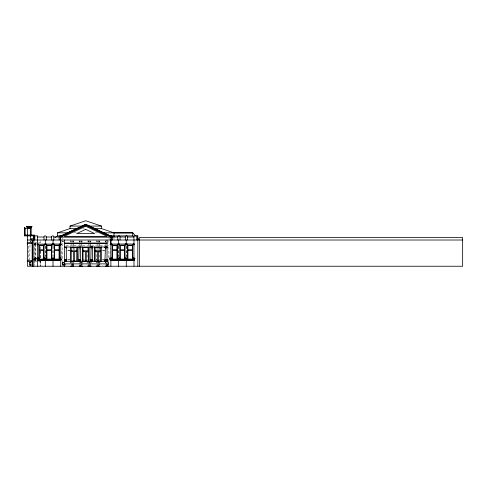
<?xml version="1.0" encoding="UTF-8"?>
<svg xmlns="http://www.w3.org/2000/svg" width="487" height="487" viewBox="0 0 487 487"><rect width="100%" height="100%" fill="white"/><g stroke="black" fill="none" stroke-linecap="round" stroke-linejoin="round"><path stroke-width="0.37" stroke-dasharray="2.44 1.83" d="M29.999 264.277L29.993 262.95C28.696 262.621 29.159 264.928 30.377 264.179M30.036 240.791L30.036 241.345L31.138 241.345L29.871 241.065M30.778 240.791L30.693 241.071M34.741 259.102L34.741 258.274M35.545 259.102L35.076 244.535M33.743 260.32L35.782 260.32L35.855 259.443L35.734 259.102L33.658 259.102M35.782 260.32L35.788 259.65L34.407 259.76M34.869 257.976L35.746 257.976L35.88 259.553L33.566 259.553M35.764 243.957L35.825 244.845M35.922 259.005C34.632 259.748 36.909 257.745 35.368 257.976M109.898 260.314L109.843 257.976L110.269 257.976M110.05 243.993L110.172 244.851M110.129 259.102L110.123 258.274M35.813 244.413C35.794 243.177 36.014 245.308 34.766 244.535M62.774 262.469L62.342 262.469L62.799 240.834M70.98 246.051L71.041 243.068M71.053 242.325L71.084 240.834M79.667 246.051L79.728 243.068M79.746 242.325L79.777 240.834M88.354 246.051L88.415 243.068M88.433 242.325L88.464 240.834M96.755 260.228L96.785 258.737M96.968 249.782L97.029 246.799M97.047 246.051L97.108 243.068M97.12 242.325L97.15 240.834M105.734 246.051L105.795 243.068M105.807 242.325L105.837 240.834M29.695 260.228L30.091 242.325M109.965 257.976L110.184 248.267M73.653 241.065L70.487 241.065M82.34 241.065L79.174 241.065M91.026 241.065L90.156 241.339M99.713 241.065L96.548 241.065M108.406 241.065L107.828 241.339M61.703 260.314L61.812 259.443M73.732 265.336C71.406 265.823 67.2 264.605 73.951 264.825M79.211 265.336L82.443 265.159M87.897 265.336C90.217 265.817 94.46 264.599 87.678 264.831M96.59 265.336C98.91 265.817 103.128 264.599 96.371 264.831M108.485 265.336C97.339 265.226 116.423 264.088 105.271 265.336M82.431 265.336L82.607 264.825L78.991 264.831M91.118 265.336L87.837 265.159M99.805 265.336L99.908 264.995M73.884 264.995L70.341 264.831M99.981 264.825L96.438 265.001M35.916 258.95L35.947 258.42M73.799 265.159L70.408 265.001M108.552 265.159L105.21 265.159M35.679 244.851L35.898 244.724M35.916 258.207L35.588 258.28M35.849 259.553L33.615 259.65M35.801 243.993L35.801 244.334L34.595 244.328L35.533 244.328M65.672 264.831L62.013 264.831L65.495 264.569M31.284 264.831L29.39 264.831L29.616 264.277L31.29 264.277M29.39 264.831L31.284 264.569M36.519 243.914L36.519 244.413M135.149 259.005L135.149 258.311M36.507 258.28L36.531 259.041L36.531 257.976M70.298 263.004L73.951 263.004M78.991 263.004L82.644 263.004M87.678 263.004L91.331 263.004M96.365 263.004L96.493 262.469L100.03 262.706L96.438 262.95M105.052 263.004L106.008 262.95M107.755 264.173C109.252 264.977 109.246 262.134 107.755 262.943M65.088 262.95L62.086 262.95L61.952 264.039L62.957 264.179M82.51 262.463C83.63 262.986 77.999 262.968 79.119 262.469M91.239 262.943L91.239 262.475L91.203 262.956L87.672 262.773L91.191 262.463M96.493 262.469L96.493 262.956M105.186 262.469L105.186 262.956L105.186 262.469L106.056 262.469M108.613 262.943L108.613 262.475L107.724 262.463M110.05 244.413L110.08 244.851M70.426 262.469L70.432 262.956L70.426 262.469C71.437 261.403 74.706 263.309 73.823 262.463M109.843 257.976L109.843 258.28M30.687 262.469C29.39 261.775 28.83 263.406 30.371 262.95L29.999 262.95L31.29 262.95M63.353 262.469C62.397 261.829 61.289 263.193 62.774 262.956M35.77 244.334L35.801 243.999L33.92 243.993M35.241 244.535L35.508 257.976M35.679 244.511L35.898 244.638M33.895 258.274L35.995 258.427M82.753 228.58L84.251 228.58M74.079 232.829L76.337 232.829M95.16 232.829L97.418 232.829M88.737 241.339L87.861 241.065L90.868 241.339M96.761 240.791L96.712 241.339L96.706 240.791M63.517 241.339L62.299 241.065M70.694 240.791L70.645 241.339L70.645 240.791M105.241 241.065L105.813 241.339M63.876 241.345L62.5 241.345L62.458 240.791M34.821 242.818L37.901 242.818M38.625 242.818L40.147 242.818M34.821 243.226L36.403 243.226M34.54 243.871L35.813 243.877M34.51 244.164L35.813 244.164M34.54 244.45L35.813 244.45M34.973 244.535L35.533 244.851L34.595 244.851L35.338 244.851M65.958 245.692L70.353 245.692M73.914 245.692L79.04 245.692M82.607 245.692L87.733 245.692M91.294 245.692L96.42 245.692M99.981 245.692L105.107 245.692M28.514 246.142L28.715 260.722M67.79 250.379L70.006 250.379M102.544 250.379L104.76 250.379M67.79 250.726L70.006 250.726M102.544 250.726L104.76 250.726M34.571 257.976L35.63 257.976L35.271 257.976M34.869 258.28L35.435 258.287M34.991 258.274L35.959 258.366M34.699 259.041L35.307 259.041M33.633 259.285L35.916 259.449L33.524 259.443M67.79 259.601L70.006 259.601M82.954 259.601L84.428 259.601M102.544 259.601L104.023 259.601M67.425 259.948L70.353 259.948M102.179 259.948L105.107 259.948M34.766 260.722L36.403 260.722M34.766 261.586L37.901 261.586M38.503 261.586L40.147 261.586L40.147 266.237M30.565 262.469L31.083 262.469C29.086 261.379 28.648 265.129 30.815 264.173M63.158 262.469L64.095 262.469M63.541 262.469L62.506 262.469M29.488 262.95L31.01 262.956M62.105 262.95L63.584 262.956M79.058 262.95L80.197 262.956M81.432 262.956L82.571 262.943M30.249 262.962L30.821 262.95M62.829 262.962L63.219 262.962M63.834 264.179C62.287 265.147 61.112 262.889 62.592 262.469M106.257 264.277L108.12 264.271L108.126 262.943M65.459 264.277L62.226 264.575M87.751 265.001L91.27 264.995M29.463 265.001L31.284 265.001M62.062 264.831L65.605 265.001M79.138 265.159L82.534 264.995L79.107 265.001M96.523 265.159L99.872 265.159M29.555 265.165L31.284 265.159M65.526 265.159L62.117 265.001M31.284 265.342L29.591 265.159M62.135 265.001L62.226 265.342L64.168 265.342M110.269 258.28L109.697 258.42L109.843 259.035M35.557 258.28L35.703 258.28M109.806 259.035L110.129 259.035M112.028 259.443L109.77 259.443L109.898 259.76M109.806 259.553L111.992 259.553M29.908 262.469L30.249 262.469M62.957 262.95L62.153 262.962M29.908 262.962L29.537 262.962M108.577 262.463L108.638 264.173M87.77 262.95L87.806 262.469M100.018 263.004L99.89 262.463M108.491 264.271L108.704 264.825M79.229 241.065L79.381 241.339L79.381 240.791M105.454 241.065L105.588 241.339L105.588 240.791M96.767 241.065L96.901 241.339L96.901 240.791M88.074 241.065L88.214 241.339L88.214 240.791M79.387 241.065L79.527 241.339L79.527 240.791M70.7 241.065L70.834 241.339L70.834 240.791M107.901 240.828L108.017 246.051M108.029 246.799L108.382 262.463M99.208 240.828L99.245 242.319M99.263 243.068L99.324 246.051M99.342 246.799L99.409 249.782M99.427 250.525L99.64 260.228M90.521 240.828L90.558 242.319M90.57 243.068L90.637 246.051M81.834 240.828L81.865 242.319M81.883 243.068L81.95 246.051M73.147 240.828L73.178 242.319M73.196 243.068L73.263 246.051M73.275 246.799L73.342 249.782M61.484 251.255L61.618 257.227M105.448 240.791L105.399 241.339M126.328 246.258L126.328 256.619M126.255 246.258L126.255 256.619M118.627 246.258L118.627 256.619M118.554 246.258L118.554 256.619M113.982 237.954L113.982 239.324M109.07 238.082L109.07 239.494M99.33 240.761L99.33 242.27M99.287 262.487L99.287 265.488M99.098 244.535L99.098 247.493M99.098 248.236L99.098 249.715M98.337 240.761L98.337 242.27M98.301 260.983L98.301 265.488M98.033 244.535L98.033 247.493M98.033 248.236L98.033 249.715M96.42 250.19L96.42 259.948M90.637 240.761L90.637 242.27M90.6 262.487L90.6 265.488M90.405 244.535L90.405 246.014M89.651 240.761L89.651 242.27M89.614 260.983L89.614 265.488M89.34 244.535L89.34 246.014M87.386 248.206L87.386 249.807M87.386 250.555L87.386 259.601M81.95 240.761L81.95 242.27M81.913 262.487L81.913 265.488M81.719 244.535L81.719 246.014M80.964 240.761L80.964 242.27M80.921 260.983L80.921 265.488M80.653 244.535L80.653 246.014M74.261 248.206L74.261 249.807M73.263 240.761L73.263 242.27M73.227 262.487L73.227 265.488M73.032 244.535L73.032 247.493M73.032 248.236L73.032 249.715M72.271 240.761L72.271 242.27M72.234 262.487L72.234 265.488M71.966 244.535L71.966 246.014M62.604 262.95L62.592 264.277M62.342 238.082L62.342 239.494M53.046 246.258L53.046 256.619M52.973 246.258L52.973 256.619M45.346 246.258L45.346 256.619M45.273 246.258L45.273 256.619M40.366 251.091L40.366 257.903M40.366 260.935L40.366 266.237M40.147 240.742L40.147 242.94M40.226 246.732L40.226 257.915M40.117 260.935L40.117 265.573M40.001 260.722L40.001 261.586M34.711 243.226L34.711 265.494M88.068 241.339L88.068 240.791L88.019 241.339"/><path stroke-width="0.73" d="M66.682 260.74L64.534 260.922L64.576 261.507L107.024 261.507L107.091 260.831M64.576 260.594L66.701 260.74L64.442 260.74M64.753 247.536L66.494 247.834L66.055 247.834M66.348 260.435L66.348 259.705L64.801 259.705M66.573 261.507L66.585 260.922M78.669 261.507L78.657 260.922M78.669 260.594C85.651 260.636 73.476 261.087 80.69 260.594M80.525 247.232C72.782 248.583 86.205 246.574 78.894 247.104C77.591 247.25 80.684 248.114 80.148 247.834M78.894 260.435L78.614 259.705L79.01 259.711M80.44 260.435L80.763 259.705L79.947 259.705M80.665 261.507L80.678 260.922M90.667 261.507L90.606 260.831M90.667 260.594L92.67 260.435L92.798 260.74L90.539 260.74L92.786 260.734L92.67 261.507M90.899 260.435L90.582 259.705L91.124 259.705M91.312 247.56L90.85 247.834L92.335 247.834M92.445 260.435L92.767 259.705L91.952 259.705M105.028 261.507C104.048 258.81 110.427 261.58 104.936 260.831M105.259 260.435L104.942 259.705L105.484 259.705M107.073 246.982L105.302 247.378C104.212 247.907 107.664 247.974 107.073 246.982L64.54 247.049M106.799 260.435L107.122 259.705M111.669 259.102L111.669 258.274M111.736 244.304C112.32 243.269 111.456 244.998 111.724 244.517M111.815 244.517C111.937 245.497 111.882 242.836 110.64 243.993M111.961 259.553L111.894 260.32L110.561 260.32M117.525 259.553L117.592 260.314L119.589 260.32L119.656 259.553M117.592 259.285L119.619 259.285M117.824 259.102L117.824 258.274M119.364 259.102L119.364 258.274M119.4 244.328L119.4 244.851L119.418 244.517M117.751 244.504C120.277 246.355 119.577 242.739 119.461 244.364M125.226 259.553L125.293 260.314L127.29 260.32L127.399 259.443M125.293 259.285C131.77 259.145 120.569 259.565 127.381 259.553M125.518 259.102L125.518 258.274M127.064 259.102L127.064 258.274M127.095 244.328L127.21 244.845L127.095 244.511M125.476 244.851C126.79 246.093 127.704 243.043 127.162 244.364M133 259.65L133.012 260.32L134.345 260.32M134.388 259.449C132.592 259.778 132.525 258.841 134.345 259.102M133.237 259.102L133.243 258.274M80.434 259.443L80.373 247.554L79.077 247.536L78.699 259.443M92.433 259.443L90.807 259.437L91.093 247.56L90.838 247.006L90.588 247.232M105.32 259.443L104.979 259.437L105.454 247.56M90.856 247.646L91.264 247.834M117.83 244.164C117.337 243.683 119.522 244.462 119.461 244.164M134.345 243.993C132.628 244.906 132.58 243.372 134.278 244.334M64.661 247.646L66.232 247.536M66.701 247.408L66.536 246.982L66.689 247.408M92.506 247.165C92.427 247.676 93.066 247.414 92.786 247.049C87.435 247.822 92.932 246.252 92.335 247.378M105.271 247.293L104.967 247.104M37.256 260.32L38.589 260.314L38.601 259.65M44.311 259.102L44.311 260.32L46.308 260.314L46.375 259.553M51.945 259.553L52.012 260.32L54.008 260.314L54.008 259.102M92.731 260.831L90.667 261.02M37.243 259.65L38.631 259.65L38.589 259.102M46.308 259.102L46.405 259.553L38.899 259.449L38.899 245.192L44.025 245.192L44.025 259.449M110.555 259.285L112.028 259.443L110.531 259.553M52.164 244.304C51.799 243.695 51.677 245.692 53.826 244.504M59.864 244.304C59.414 243.123 59.846 245.582 59.901 244.511M64.54 247.408L64.613 246.982M105.277 247.293L104.967 247.359M30.584 227.971L30.888 227.399A1.808 1.278 -90 0 1 31.138 227.192L31.131 226.467M31.704 226.467L31.704 227.192A1.808 1.278 -90 0 0 31.46 227.399C30.809 228.744 27.796 228.744 27.144 227.399A1.808 1.278 -90 0 0 26.901 227.192L26.901 226.467M46.125 244.504C40.859 245.15 47.288 242.776 46.125 244.364M61.112 244.851C59.377 245.813 59.329 243.177 60.96 243.993M60.132 236.761L60.546 237.181L110.859 237.181L111.334 236.743L85.706 224.635L60.078 236.743L60.078 236.372L85.706 224.263L111.334 236.372L91.824 227.38M127.162 244.164C120.514 243.646 131.35 245.174 125.5 244.164M66.439 247.232L64.777 247.232M79.698 247.378L78.912 247.165M92.585 247.079L90.868 247.232M37.615 266.237L37.639 235.86L24.545 235.86L24.63 227.612L25.154 227.892L25.154 235.051M78.851 247.378L78.937 247.834L78.851 247.536M51.914 259.553L52.006 259.102M59.615 259.553L61.045 259.285M125.159 259.443L127.314 259.285M106.83 247.378C103.725 246.13 105.746 248.979 106.513 247.834M90.539 260.74L92.81 260.734M24.63 227.612L24.35 235.422L34.461 235.422M44.506 244.511L44.506 244.851L44.506 244.328M52.2 244.511L52.2 244.851M127.119 244.845L127.119 244.517M105.119 246.976L104.973 247.353M55.098 237.394L57.509 235.897L62.026 235.897M60.078 236.372L79.588 227.38M80.945 226.735L85.706 224.489L90.466 226.735M60.546 237.181L85.706 225.298L110.859 237.181M57.509 235.897L57.509 232.829L70.025 228.58L70.025 226.084L85.749 220.763L101.473 226.084L101.473 228.58L113.982 232.829L113.982 237.272M111.791 244.851L110.701 244.851M119.485 244.851L117.866 244.851M66.281 247.554L66.335 259.443M92.347 259.437L92.664 259.437L92.378 247.554L91.258 247.536M105.186 259.437L106.696 259.443M106.61 259.443L107.085 259.437M66.238 259.711L66.439 259.711M78.614 260.381L79.119 260.381M78.681 259.711L79.119 259.705M107.085 259.711L106.312 259.705M106.915 247.536L105.618 247.536M90.819 259.437L91.124 259.443M66.518 260.381L65.575 260.381M80.617 260.381L79.667 260.381M107.085 260.381L106.026 260.381M70.025 226.084L82.753 226.084M88.744 226.084L101.473 226.084M26.901 227.192L31.704 227.192A1.284 1.284 0 0 0 31.18 227.892L31.18 235.465M31.18 227.892L27.43 227.892L27.43 266.237L462.65 266.237L462.65 237.607L139.404 237.607L139.404 266.237M70.025 228.58L77.512 228.58M93.985 228.58L101.473 228.58M24.928 228.695L27.43 228.695M57.509 232.829L68.052 232.829M102.69 232.829L132.762 232.829L135.83 236.14M113.982 232.92L132.762 232.914M24.63 235.051L34.461 235.051L34.461 235.945M109.465 235.897L132.762 235.897L133.974 236.645M37.639 237.011L44 237.011A1.138 1.138 0 0 1 45.133 235.854A1.138 1.138 0 0 1 46.271 237.011L46.265 240.012M46.265 237.011L51.567 237.011A1.138 1.138 0 0 1 52.699 235.854A1.138 1.138 0 0 1 53.844 237.011M60.272 240.012L60.272 235.86A1.144 1.144 0 0 0 59.146 237.011L53.832 237.011L53.832 240.012M111.328 240.012L111.328 235.86A1.144 1.144 0 0 1 112.454 237.011L117.769 237.011A1.138 1.138 0 0 1 118.901 235.854A1.138 1.138 0 0 1 120.039 237.011M127.6 240.012L127.6 237.011A1.138 1.138 0 0 0 126.468 235.854A1.138 1.138 0 0 0 125.329 237.011L120.033 237.011L120.033 240.012M127.6 237.011L133.962 237.011M33.706 238.727L31.18 238.727L31.18 240.012M27.43 240.012L462.65 240.012M32.373 242.818L27.223 242.818L27.223 243.226L32.526 243.226M64.576 243.031L107.024 243.031M64.576 243.561L107.024 243.561M37.256 243.993C39.429 243.792 38.583 244.511 37.322 244.328M37.554 244.164L60.747 244.036L60.747 240.012L60.711 266.237M133.949 244.036L110.853 244.036L110.853 240.012M44.384 244.328L46.155 244.328M59.779 244.328L61.112 244.328M37.322 244.511L38.436 244.504M60.899 244.511L59.779 244.511L59.785 244.845M37.219 244.535L38.114 244.535M44.725 244.535L45.906 244.535M52.517 244.535L53.607 244.535M60.065 244.535L61.119 244.535M38.406 244.851L37.322 244.851M44.384 244.851L46.155 244.851M52.085 244.851L53.85 244.851M65.605 247.378L64.844 247.378M91.702 247.378L90.594 247.226M106.063 247.378L105.295 247.378M105.837 247.834L105.18 247.834L105.174 247.079M71.23 250.762L76.757 250.762M83.034 250.762L88.567 250.762M95.166 250.762L100.693 250.762M71.23 251.371L73.513 251.371L73.513 260.959M76.757 251.371L74.474 251.371L74.474 260.959M83.034 251.371L85.322 251.371L85.322 260.959M88.567 251.371L86.278 251.371L86.278 260.959M95.166 251.371L97.449 251.371L97.449 260.959M100.693 251.371L98.411 251.371L98.411 260.959M37.158 257.976L38.631 257.976M44.25 257.976L46.356 257.976M51.951 257.976L54.051 257.976M59.645 257.976L61.119 257.976M37.158 258.28L38.68 258.274M44.214 258.274L46.399 258.274M51.914 258.274L54.094 258.274M59.609 258.274L61.088 258.28M38.643 259.035L37.256 259.102M44.256 259.041L46.362 259.035M51.951 259.041L54.057 259.035M59.609 259.041L61.039 259.102M37.249 259.285L38.613 259.285M44.287 259.285L46.332 259.285M51.981 259.285L54.033 259.285M37.213 259.443L38.723 259.443M44.177 259.443L46.442 259.443M51.878 259.443L54.142 259.443M59.572 259.443L61.082 259.443M66.001 259.443L66.549 259.437M79.217 259.437L78.815 259.437L80.252 259.443M80.099 259.443L80.525 259.443M37.225 259.553L38.68 259.553M54.1 259.553L46.6 259.449L46.6 245.192L51.725 245.192L51.725 259.449M61.07 259.553L54.294 259.449L54.294 245.192L59.42 245.192L59.42 259.449M66.153 259.443L64.948 259.443M44.268 259.65L46.35 259.65M51.969 259.65L54.051 259.65M59.639 259.553L61.052 259.65M37.256 259.76L38.589 259.76M44.311 259.76L46.308 259.76M52.006 259.76L54.008 259.76M59.694 259.65L61.039 259.76M65.855 259.705L66.348 259.705M78.894 259.705L80.44 259.705M90.899 259.705L92.445 259.705M106.799 259.705L104.985 259.711L105.642 259.711M61.039 260.32L59.706 260.32L59.706 259.76M90.905 260.381L90.582 260.381L91.124 260.381M37.615 260.314L60.711 260.314M91.666 260.381L92.767 260.381L92.226 260.381M110.89 260.314L133.986 260.314M37.615 260.484L60.711 260.484M110.89 260.484L133.986 260.484M64.546 260.594L66.597 260.594M105.003 260.594L107.055 260.594M32.343 260.722L27.284 260.722L27.284 261.586L32.343 261.586M78.535 260.74L80.799 260.74M104.894 260.74L107.158 260.74M64.479 260.831L66.664 260.831M78.571 260.831L80.757 260.831M90.631 260.922L92.707 260.922M104.985 260.922L107.067 260.922M64.576 261.02L66.573 261.02M78.669 261.02L80.665 261.02M105.028 261.02L107.024 261.02M64.576 263.875L107.024 263.875M70.518 266.231L73.744 266.231M79.204 266.231L82.431 266.231M87.891 266.231L91.118 266.231M96.584 266.231L99.805 266.231M105.271 266.231L108.498 266.231M110.933 244.164L111.766 244.164M133.225 244.164L134.047 244.164M110.701 244.328L111.821 244.328M110.701 244.511L111.821 244.511M125.476 244.504L127.217 244.511M133.164 244.511L134.278 244.511M133.164 244.851L134.278 244.851M110.713 257.976L111.955 257.976M117.55 257.976L119.65 257.976M125.244 257.976L127.35 257.976M132.969 257.976L134.175 257.976M110.64 258.274L111.992 258.274M117.507 258.274L119.686 258.274M125.202 258.274L127.387 258.274M132.921 258.274L134.296 258.28M110.896 259.041L111.992 259.041L110.561 259.102M117.501 259.035L119.686 259.041M125.202 259.035L127.387 259.041M132.921 259.041L134.296 259.041M132.988 259.285L134.351 259.285M110.519 259.443L112.028 259.443M117.458 259.443L119.723 259.443M65.027 259.443L64.71 259.437M132.902 259.443L134.375 259.553M64.868 259.443L64.528 259.437M110.549 259.65L111.937 259.65M117.55 259.65L119.632 259.65M125.25 259.65L127.332 259.65M134.357 259.65L132.945 259.553M65.027 259.705L64.607 259.711M92.305 259.711L92.5 259.711M117.592 259.76L119.595 259.76M125.293 259.76L127.29 259.76M133.012 259.76L134.345 259.766M110.561 259.76L111.894 259.76M105.484 260.381L104.942 260.381M137.596 238.886L139.404 240.012L137.358 237.802M59.931 258.274L59.931 259.102M53.777 258.274L53.777 259.102M52.237 258.274L52.237 259.102M46.082 258.274L46.076 259.102M44.536 258.274L44.536 259.102M38.357 258.274L38.357 259.102M137.815 266.237L137.815 235.86L133.962 235.86L133.986 266.237M137.681 235.86L137.681 240.012M136.81 235.86L136.81 240.012M132.762 232.829L132.762 235.897M126.291 260.314L126.285 266.237M126.249 240.012L126.255 244.036M125.336 237.011L125.336 240.012M118.591 260.314L118.591 266.237M118.554 240.012L118.554 244.036M117.769 237.011L117.769 240.012M112.46 237.011L112.46 240.012M110.859 236.372L110.89 266.237M107.024 240.012L107.024 266.237M101.284 246.97L101.284 261.549M94.575 246.97L94.575 261.549M89.158 246.97L89.158 261.549M85.706 224.263L85.706 225.298M82.443 246.97L82.443 261.549M77.348 246.97L77.348 261.549M70.639 246.97L70.639 261.549M64.576 240.012L64.576 266.237M60.546 236.372L60.546 240.012M59.14 237.011L59.14 240.012M53.046 240.012L53.046 244.036M53.01 260.314L53.01 266.237M51.567 237.011L51.567 240.012M45.352 240.012L45.346 244.036M45.315 260.314L45.315 266.237M44 237.011L44 240.012M34.79 235.86L34.79 240.012M33.92 235.86L33.92 240.012M33.786 235.86L33.786 266.237M32.331 240.012L32.331 266.237M32.197 240.012L32.197 266.237M30.608 227.892L30.608 240.012M27.503 243.597L27.503 244.072M27.503 260.198L27.503 260.722M24.545 228.695L24.545 235.86M24.35 227.983A0.694 0.694 0 0 1 24.545 228.257M53.777 244.084C53.917 245.119 54.343 243.397 53.777 244.084M52.139 244.164C54.234 245.004 54.234 243.317 52.139 244.164M26.822 226.364L31.941 226.467L26.822 226.364M85.706 226.224L64.254 236.353L107.158 236.353L85.706 226.224M85.706 229.34L76.751 233.571L94.661 233.571L85.706 229.34M117.306 245.192L112.18 245.192L112.18 259.449L117.306 259.449L117.306 245.192M125.001 245.192L119.875 245.192L119.875 259.449L125.001 259.449L125.001 245.192M132.701 245.192L127.576 245.192L127.576 259.449L132.701 259.449L132.701 245.192M43.678 245.539L39.246 245.539L39.246 249.88L43.678 249.88L43.678 245.539M51.379 245.539L46.941 245.539L46.941 249.88L51.379 249.88L51.379 245.539M59.073 245.539L54.641 245.539L54.641 249.88L59.073 249.88L59.073 245.539M116.959 245.539L112.527 245.539L112.527 249.88L116.959 249.88L116.959 245.539M124.66 245.539L120.222 245.539L120.222 249.88L124.66 249.88L124.66 245.539M132.354 245.539L127.923 245.539L127.923 249.88L132.354 249.88L132.354 245.539M76.757 247.566L71.23 247.566L71.23 260.959L76.757 260.959L76.757 247.566M88.567 247.566L83.034 247.566L83.034 260.959L88.567 260.959L88.567 247.566M100.693 247.566L95.166 247.566L95.166 260.959L100.693 260.959L100.693 247.566M43.678 250.227L39.246 250.227L39.246 259.102L43.678 259.102L43.678 250.227M51.379 250.227L46.941 250.227L46.941 259.102L51.379 259.102L51.379 250.227M59.073 250.227L54.641 250.227L54.641 259.102L59.073 259.102L59.073 250.227M116.959 250.227L112.527 250.227L112.527 259.102L116.959 259.102L116.959 250.227M124.66 250.227L120.222 250.227L120.222 259.102L124.66 259.102L124.66 250.227M132.354 250.227L127.923 250.227L127.923 259.102L132.354 259.102L132.354 250.227"/></g></svg>
